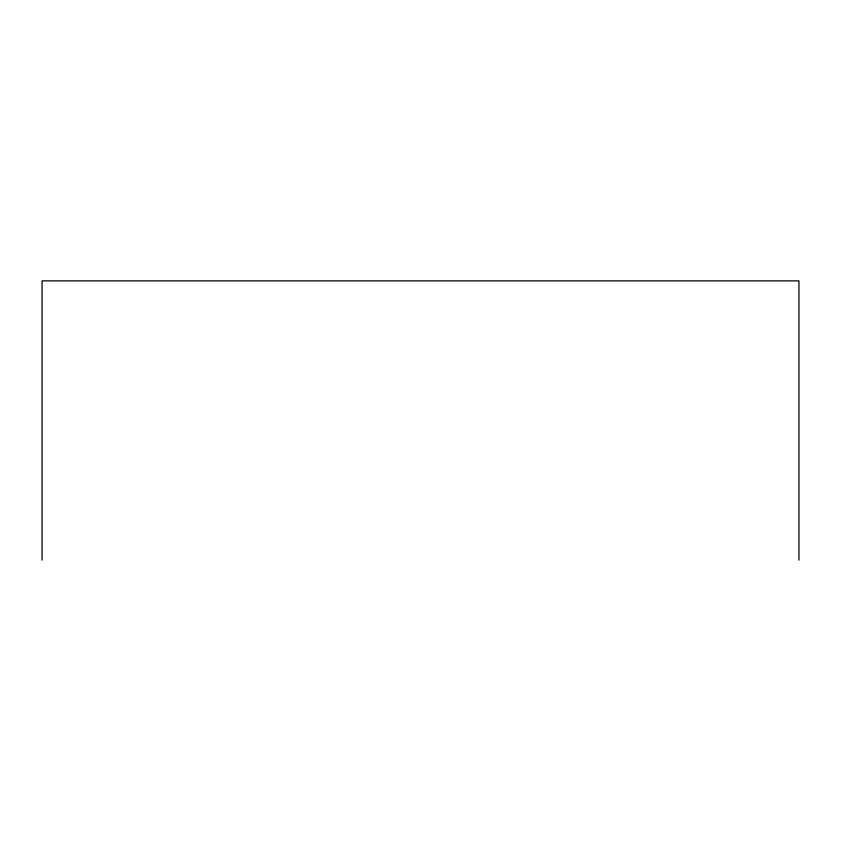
<?xml version="1.0" encoding="UTF-8"?>
<svg xmlns="http://www.w3.org/2000/svg" width="841" height="841" viewBox="0 0 841 841"><rect width="100%" height="100%" fill="white"/><g stroke="black" fill="none" stroke-linecap="round" stroke-linejoin="round"><path stroke-width="1.26" d="M798.95 560.127L798.95 280.873L42.05 280.873L42.05 560.127"/></g></svg>
